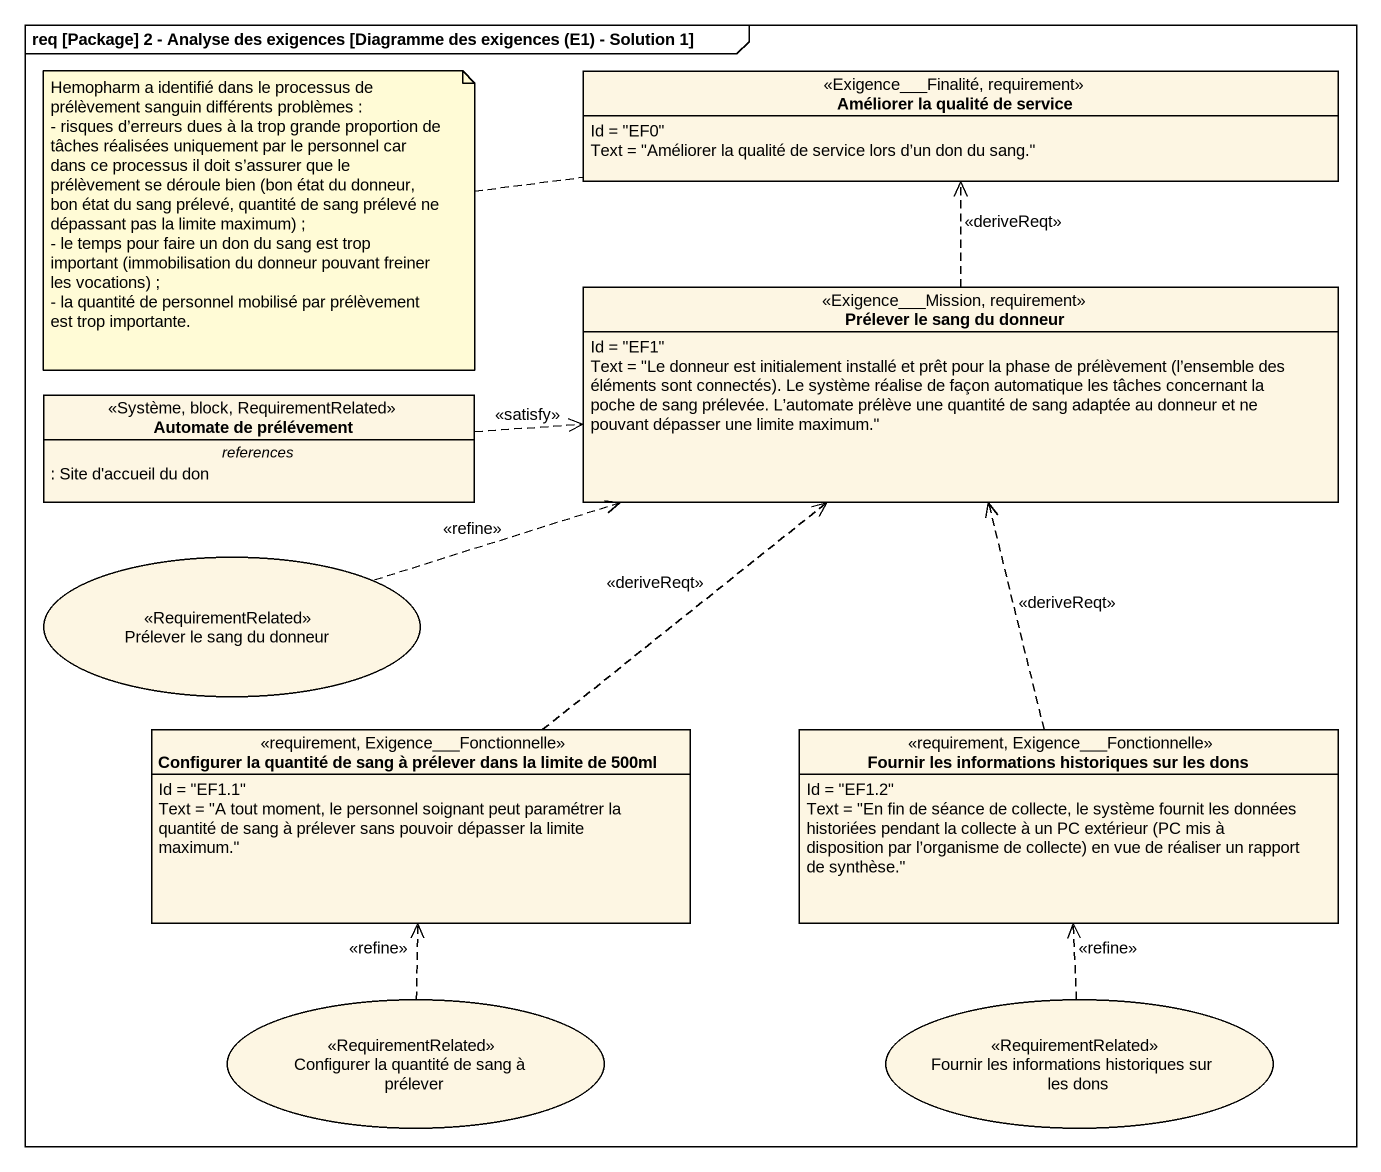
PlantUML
@startuml
mainframe req [Package] 2 - Analyse des exigences [Diagramme des exigences (E1) - Solution 1]
allowmixing
hide circle
hide empty members
class "Améliorer la qualité de service" as Améliorer_la_qualité_de <<Exigence___Finalité, requirement>> {
  Id = "EF0"
  Text = "Améliorer la qualité de service lors d’un don du sang."
}
class "Prélever le sang du donneur" as Prélever_le_sang_du_donneur <<Exigence___Mission, requirement>> {
  Id = "EF1"
  {field} Text = "Le donneur est initialement installé et prêt pour la phase de prélèvement (l’ensemble des éléments sont connectés). Le système réalise de façon automatique les tâches concernant la poche de sang prélevée. L’automate prélève une quantité de sang adaptée au donneur et ne pouvant dépasser une limite maximum."
}
class "Automate de prélévement" as Automate_de_prélévement <<Système, block, RequirementRelated>> {
  -- references --
  : Site d'accueil du don
}
usecase "Prélever le sang du donneur" as Prélever_le_sang_du_donneur_2 <<RequirementRelated>>
class "Configurer la quantité de sang à prélever dans la limite de 500ml" as Configurer_la_quantité_de <<requirement, Exigence___Fonctionnelle>> {
  Id = "EF1.1"
  Text = "A tout moment, le personnel soignant peut paramétrer la quantité de sang à prélever sans pouvoir dépasser la limite maximum."
}
class "Fournir les informations historiques sur les dons" as Fournir_les_informations <<requirement, Exigence___Fonctionnelle>> {
  Id = "EF1.2"
  {field} Text = "En fin de séance de collecte, le système fournit les données historiées pendant la collecte à un PC extérieur (PC mis à disposition par l’organisme de collecte) en vue de réaliser un rapport de synthèse."
}
usecase "Configurer la quantité de sang à prélever" as Configurer_la_quantité_de_2 <<RequirementRelated>>
usecase "Fournir les informations historiques sur les dons" as Fournir_les_informations_2 <<RequirementRelated>>
Prélever_le_sang_du_donneur .up.> Améliorer_la_qualité_de : <<deriveReqt>>
Automate_de_prélévement .right.> Prélever_le_sang_du_donneur : <<satisfy>>
Prélever_le_sang_du_donneur_2 .right.> Prélever_le_sang_du_donneur : <<refine>>
Configurer_la_quantité_de .up.> Prélever_le_sang_du_donneur : <<deriveReqt>>
Fournir_les_informations .up.> Prélever_le_sang_du_donneur : <<deriveReqt>>
Configurer_la_quantité_de_2 .up.> Configurer_la_quantité_de : <<refine>>
Fournir_les_informations_2 .up.> Fournir_les_informations : <<refine>>
note left of Améliorer_la_qualité_de
  Hemopharm a identifié dans le processus de prélèvement sanguin différents problèmes :
  - risques d’erreurs dues à la trop grande proportion de tâches réalisées uniquement par le personnel car dans ce processus il doit s’assurer que le prélèvement se déroule bien (bon état du donneur, bon état du sang prélevé, quantité de sang prélevé ne dépassant pas la limite maximum) ;
  - le temps pour faire un don du sang est trop important (immobilisation du donneur pouvant freiner les vocations) ;
  - la quantité de personnel mobilisé par prélèvement est trop importante.
end note
@enduml
